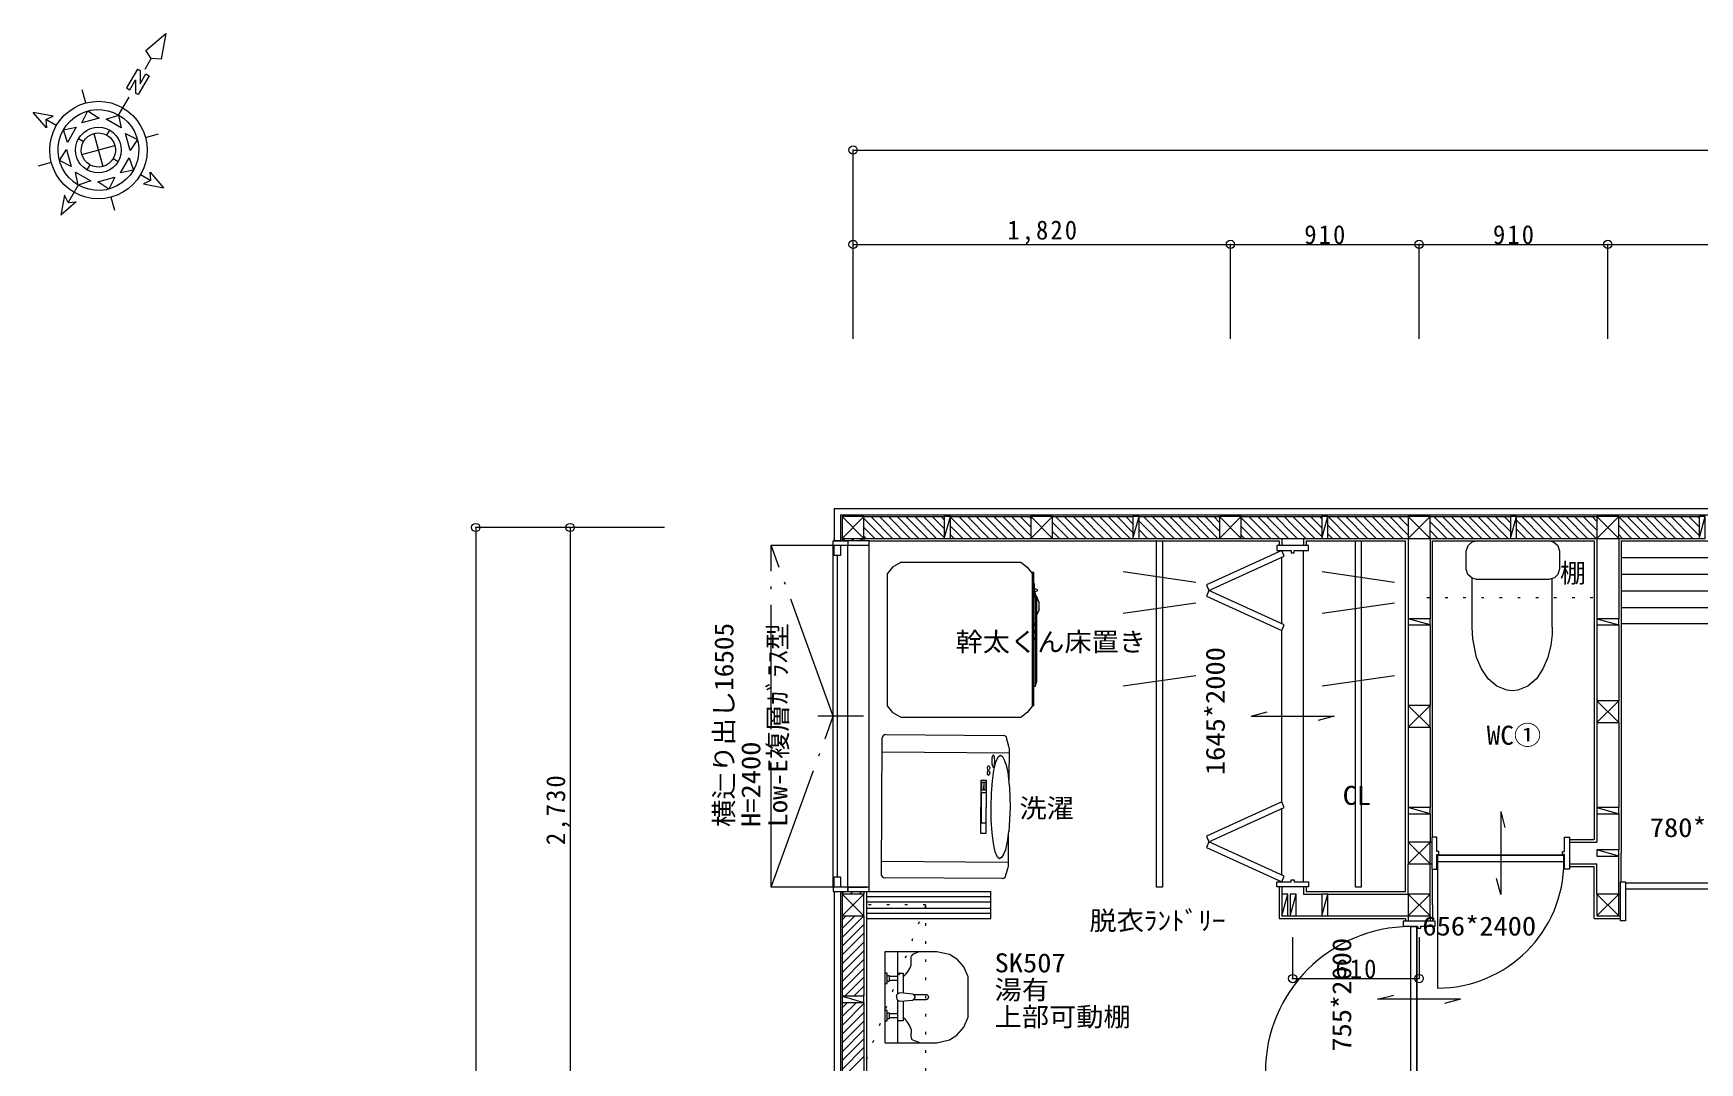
# Model space of a CAD drawing. Units: millimetres at full size, sheet at 1:50. Extents: x -9920 to 9850, y -6995 to 5878.
# Drawn here: x -9449 to -1412, y 915 to 5878 of the extents above; entities that cross this region are included whole.
import ezdxf
from ezdxf.enums import TextEntityAlignment as Align

# ---------------------------------------------------------------- set-up
doc = ezdxf.new("R2010")
doc.units = ezdxf.units.MM
doc.header["$LTSCALE"] = 50
doc.header["$PDMODE"] = 32
doc.header["$PDSIZE"] = 40
doc.linetypes.add('DOTTED', pattern=[1.75, 0.25, -1.5])
doc.linetypes.add('LONG_DASHED_DOTTED', pattern=[15.25, 12, -1.5, 0.25, -1.5])
for name, color, linetype, lineweight in [('0-2_柱', 3, 'Continuous', 20), ('0-3_仕上', 3, 'Continuous', 20), ('0-4_下地', 2, 'Continuous', 5), ('0-5_建具', 3, 'Continuous', 20), ('0-6_住設', 2, 'Continuous', 5), ('0-8_造作', 4, 'Continuous', 5), ('0-A_文字', 5, 'Continuous', 13), ('0-F_補助線', 4, 'Continuous', 5)]:
    doc.layers.add(name, color=color, linetype=linetype, lineweight=lineweight)
doc.layers.add('0-9_寸法', color=5, linetype='Continuous')
doc.styles.add('ＭＳ ゴシック', font='')
doc.styles.get('ＭＳ ゴシック').set_extended_font_data('MS Gothic')

msp = doc.modelspace()

# ---------------------------------------------------------------- linework, layer by layer
at = {"layer": '0-2_柱'}
for points in [[(-5547.5, 3547.5), (-5547.5, 3442.5), (-5442.5, 3442.5), (-5442.5, 3547.5)], [(-4637.5, 3547.5), (-4637.5, 3442.5), (-4532.5, 3442.5), (-4532.5, 3547.5)], [(-3727.5, 3547.5), (-3727.5, 3442.5), (-3622.5, 3442.5), (-3622.5, 3547.5)], [(-2817.5, 3547.5), (-2817.5, 3442.5), (-2712.5, 3442.5), (-2712.5, 3547.5)], [(-1907.5, 3547.5), (-1907.5, 3442.5), (-1802.5, 3442.5), (-1802.5, 3547.5)], [(-1802.5, 2660), (-1907.5, 2660), (-1907.5, 2555), (-1802.5, 2555)], [(-2817.5, 2532.5), (-2712.5, 2532.5), (-2712.5, 2637.5), (-2817.5, 2637.5)], [(-2817.5, 1977.5), (-2817.5, 1872.5), (-2712.5, 1872.5), (-2712.5, 1977.5)], [(-5547.5, 1727.5), (-5547.5, 1622.5), (-5442.5, 1622.5), (-5442.5, 1727.5)], [(-2817.5, 1727.5), (-2817.5, 1622.5), (-2712.5, 1622.5), (-2712.5, 1727.5)], [(-1907.5, 1727.5), (-1907.5, 1622.5), (-1802.5, 1622.5), (-1802.5, 1727.5)]]:
    msp.add_lwpolyline(points, close=True, dxfattribs=at)
at = {"layer": '0-3_仕上'}
for p, q in [((-5586.5, 3586.5), (-5586.5, 3430)), ((-5586.5, 3586.5), (-4585, 3586.5)), ((-4585, 3586.5), (-3675, 3586.5)), ((-3675, 3586.5), (-3375, 3586.5)), ((-3375, 3586.5), (-2765, 3586.5)), ((-2765, 3586.5), (-1855, 3586.5)), ((-1855, 3586.5), (-945, 3586.5)), ((-5418, 3430), (-4585, 3430)), ((-4585, 3430), (-3675, 3430)), ((-3675, 3430), (-3440, 3430)), ((-3440, 3430), (-3440, 3407.5)), ((-3310, 3430), (-3310, 3407.5)), ((-3310, 3430), (-2830, 3430)), ((-2830, 2585), (-2830, 3430)), ((-2700, 2585), (-2700, 3430)), ((-2700, 3430), (-1920, 3430)), ((-1920, 3430), (-1920, 2607.5)), ((-1790, 3430), (-1790, 2607.5)), ((-1790, 3430), (-945, 3430)), ((-2830, 1925), (-2830, 2585)), ((-2700, 2002), (-2700, 2585)), ((-1920, 2607.5), (-1920, 1990)), ((-1790, 2607.5), (-1790, 1925)), ((-2039.33, 1990), (-1920, 1990)), ((-2830, 1740), (-2830, 1925)), ((-2039.33, 1860), (-1920, 1860)), ((-1920, 1610), (-1920, 1860)), ((-1790, 1786), (-1790, 1925)), ((-2700, 1675), (-2700, 1848)), ((-5586.5, 1740), (-5586.5, 1675)), ((-5430, 1740), (-5430, 1675)), ((-3440, 1762.5), (-3440, 1610)), ((-3310, 1762.5), (-3310, 1740)), ((-3310, 1740), (-2830, 1740)), ((-5586.5, 1675), (-5586.5, 765)), ((-5430, 1675), (-5430, 830)), ((-3440, 1610), (-2830, 1610)), ((-2830, 1610), (-2830, 1597.5)), ((-2700, 1675), (-2700, 1597.5)), ((-1920, 1610), (-1794, 1610))]:
    msp.add_line(p, q, dxfattribs=at)
at = {"layer": '0-3_仕上', "color": 4, "lineweight": 5}
for p, q in [((-5430, 1715), (-4830, 1715)), ((-5430, 1690), (-4830, 1690)), ((-5418, 1740), (-4830, 1740)), ((-4830, 1610), (-4830, 1740)), ((-5430, 1660), (-4830, 1660)), ((-5430, 1635), (-4830, 1635)), ((-5430, 1610), (-4830, 1610))]:
    msp.add_line(p, q, dxfattribs=at)
at = {"layer": '0-4_下地', "color": 5, "lineweight": 13}
for p, q in [((-8906.44, 5795.07), (-8809.57, 5877.67)), ((-8809.57, 5877.67), (-8832.86, 5752.51)), ((-8879.66, 5756.48), (-8906.44, 5795.07)), ((-8909.7, 5704.54), (-8879.66, 5756.48)), ((-8832.86, 5752.51), (-8879.66, 5756.48)), ((-8946.6, 5705.66), (-8999.17, 5614.77)), ((-8984.02, 5606.01), (-8956.48, 5653.62)), ((-8956.48, 5653.62), (-8955.89, 5589.74)), ((-8946.6, 5705.66), (-8933.61, 5698.15)), ((-8890.33, 5673.12), (-8942.9, 5582.23)), ((-8933.61, 5698.15), (-8933.02, 5634.27)), ((-8933.02, 5634.27), (-8905.48, 5681.88)), ((-8905.48, 5681.88), (-8890.33, 5673.12)), ((-9195.64, 5542.01), (-9212.56, 5605.34)), ((-9195.64, 5542.01), (-9165.48, 5548.02)), ((-9165.48, 5548.02), (-9134.83, 5549.99)), ((-9134.83, 5549.99), (-9104.17, 5547.97)), ((-9104.17, 5547.97), (-9073.98, 5541.94)), ((-9037.37, 5483.8), (-8987.31, 5570.37)), ((-8999.17, 5614.77), (-8984.02, 5606.01)), ((-8942.9, 5582.23), (-8955.89, 5589.74)), ((-9352.45, 5478.31), (-9448.8, 5496.49)), ((-9388.2, 5461.44), (-9352.45, 5478.31)), ((-9321.35, 5458.19), (-9301.06, 5481.28)), ((-9301.06, 5481.28), (-9277.9, 5501.56)), ((-9277.9, 5501.56), (-9252.33, 5518.6)), ((-9269.45, 5456.24), (-9248.01, 5473.93)), ((-9252.33, 5518.6), (-9224.78, 5532.18)), ((-9248.01, 5473.93), (-9224.24, 5488.37)), ((-9224.78, 5532.18), (-9195.64, 5542.01)), ((-9224.24, 5488.37), (-9198.62, 5499.31)), ((-9198.62, 5499.31), (-9171.77, 5506.49)), ((-9171.77, 5506.49), (-9144.11, 5509.78)), ((-9144.11, 5509.78), (-9116.3, 5509.12)), ((-9116.3, 5509.12), (-9088.89, 5504.47)), ((-9097.94, 5463.96), (-9037.37, 5483.8)), ((-9088.89, 5504.47), (-9062.39, 5495.96)), ((-9073.98, 5541.94), (-9044.88, 5532.04)), ((-9062.39, 5495.96), (-9037.37, 5483.8)), ((-9044.88, 5532.04), (-9017.35, 5518.43)), ((-9037.37, 5483.8), (-9014.35, 5468.18)), ((-9037.37, 5483.8), (-9024.36, 5421.4)), ((-9017.35, 5518.43), (-8991.81, 5501.35)), ((-9014.35, 5468.18), (-8993.76, 5449.45)), ((-8991.81, 5501.35), (-8968.72, 5481.06)), ((-8968.72, 5481.06), (-8948.44, 5457.9)), ((-9338.43, 5432.65), (-9388.2, 5461.44)), ((-9361.94, 5376.02), (-9352.04, 5405.12)), ((-9352.04, 5405.12), (-9338.43, 5432.65)), ((-9338.43, 5432.65), (-9321.35, 5458.19)), ((-9324.47, 5361.11), (-9315.96, 5387.61)), ((-9315.96, 5387.61), (-9303.8, 5412.63)), ((-9303.8, 5412.63), (-9288.18, 5435.65)), ((-9288.18, 5435.65), (-9269.45, 5456.24)), ((-9230.22, 5370.07), (-9219.23, 5385.78)), ((-9219.23, 5385.78), (-9205.64, 5399.29)), ((-9205.64, 5399.29), (-9189.92, 5410.3)), ((-9189.92, 5410.3), (-9172.53, 5418.38)), ((-9185.17, 5380.46), (-9171.43, 5389.04)), ((-9172.53, 5418.38), (-9154.02, 5423.33)), ((-9171.43, 5389.04), (-9156.3, 5394.72)), ((-9156.3, 5394.72), (-9140.34, 5397.34)), ((-9156.3, 5394.72), (-9113.72, 5235.34)), ((-9154.02, 5423.33), (-9134.92, 5424.99)), ((-9140.34, 5397.34), (-9124.16, 5396.76)), ((-9134.92, 5424.99), (-9115.81, 5423.29)), ((-9124.16, 5396.76), (-9108.43, 5393.09)), ((-9115.81, 5423.29), (-9097.29, 5418.36)), ((-9108.43, 5393.09), (-9093.7, 5386.42)), ((-9024.36, 5421.4), (-9097.94, 5463.96)), ((-9097.29, 5418.36), (-9079.93, 5410.22)), ((-9093.7, 5386.42), (-9079.93, 5410.22)), ((-9093.7, 5386.42), (-9080.56, 5376.97)), ((-9079.93, 5410.22), (-9064.22, 5399.23)), ((-9064.22, 5399.23), (-9050.71, 5385.64)), ((-9050.71, 5385.64), (-9039.7, 5369.92)), ((-8993.76, 5449.45), (-8976.07, 5428.01)), ((-8976.07, 5428.01), (-8961.63, 5404.24)), ((-8961.63, 5404.24), (-8950.69, 5378.62)), ((-8948.44, 5457.9), (-8931.4, 5432.33)), ((-8931.4, 5432.33), (-8917.82, 5404.78)), ((-8917.82, 5404.78), (-8907.99, 5375.64)), ((-8907.99, 5375.64), (-8844.66, 5392.56)), ((-9369.99, 5315.17), (-9367.97, 5345.83)), ((-9368.02, 5284.52), (-9369.99, 5315.17)), ((-9367.97, 5345.83), (-9361.94, 5376.02)), ((-9329.78, 5305.89), (-9329.12, 5333.7)), ((-9326.49, 5278.23), (-9329.78, 5305.89)), ((-9329.12, 5333.7), (-9324.47, 5361.11)), ((-9244.99, 5315.08), (-9243.29, 5334.19)), ((-9243.33, 5295.98), (-9244.99, 5315.08)), ((-9243.29, 5334.19), (-9238.36, 5352.71)), ((-9238.36, 5352.71), (-9230.22, 5370.07)), ((-9230.22, 5370.07), (-9206.42, 5356.3)), ((-9217.34, 5309.66), (-9216.76, 5325.84)), ((-9214.72, 5293.7), (-9217.34, 5309.66)), ((-9216.76, 5325.84), (-9213.09, 5341.57)), ((-9214.72, 5293.7), (-9055.34, 5336.28)), ((-9213.09, 5341.57), (-9206.42, 5356.3)), ((-9206.42, 5356.3), (-9196.97, 5369.44)), ((-9196.97, 5369.44), (-9185.17, 5380.46)), ((-9080.56, 5376.97), (-9069.54, 5365.17)), ((-9069.54, 5365.17), (-9060.96, 5351.43)), ((-9060.96, 5351.43), (-9055.28, 5336.3)), ((-9055.28, 5336.3), (-9052.66, 5320.34)), ((-9052.66, 5320.34), (-9053.24, 5304.16)), ((-9039.7, 5369.92), (-9031.62, 5352.53)), ((-9031.62, 5352.53), (-9026.67, 5334.02)), ((-9025.01, 5314.92), (-9026.71, 5295.81)), ((-9026.67, 5334.02), (-9025.01, 5314.92)), ((-8950.69, 5378.62), (-8943.51, 5351.77)), ((-8943.51, 5351.77), (-8940.22, 5324.11)), ((-8940.22, 5324.11), (-8940.88, 5296.3)), ((-8907.99, 5375.64), (-8901.98, 5345.48)), ((-8900.01, 5314.83), (-8902.03, 5284.17)), ((-8901.98, 5345.48), (-8900.01, 5314.83)), ((-9362.01, 5254.36), (-9425.34, 5237.44)), ((-9362.01, 5254.36), (-9368.02, 5284.52)), ((-9352.18, 5225.22), (-9362.01, 5254.36)), ((-9338.6, 5197.67), (-9352.18, 5225.22)), ((-9319.31, 5251.38), (-9326.49, 5278.23)), ((-9308.37, 5225.76), (-9319.31, 5251.38)), ((-9293.93, 5201.99), (-9308.37, 5225.76)), ((-9238.38, 5277.47), (-9243.33, 5295.98)), ((-9230.3, 5260.08), (-9238.38, 5277.47)), ((-9219.29, 5244.36), (-9230.3, 5260.08)), ((-9205.78, 5230.77), (-9219.29, 5244.36)), ((-9209.03, 5278.57), (-9214.72, 5293.7)), ((-9200.46, 5264.83), (-9209.03, 5278.57)), ((-9190.07, 5219.78), (-9205.78, 5230.77)), ((-9189.44, 5253.03), (-9200.46, 5264.83)), ((-9176.3, 5243.58), (-9190.07, 5219.78)), ((-9176.3, 5243.58), (-9189.44, 5253.03)), ((-9161.57, 5236.91), (-9176.3, 5243.58)), ((-9145.84, 5233.24), (-9161.57, 5236.91)), ((-9129.66, 5232.66), (-9145.84, 5233.24)), ((-9113.7, 5235.28), (-9129.66, 5232.66)), ((-9098.57, 5240.97), (-9113.7, 5235.28)), ((-9084.83, 5249.54), (-9098.57, 5240.97)), ((-9073.03, 5260.56), (-9084.83, 5249.54)), ((-9064.36, 5230.71), (-9080.08, 5219.7)), ((-9063.58, 5273.7), (-9073.03, 5260.56)), ((-9050.77, 5244.22), (-9064.36, 5230.71)), ((-9056.91, 5288.43), (-9063.58, 5273.7)), ((-9063.58, 5273.7), (-9039.78, 5259.93)), ((-9053.24, 5304.16), (-9056.91, 5288.43)), ((-9039.78, 5259.93), (-9050.77, 5244.22)), ((-9031.64, 5277.29), (-9039.78, 5259.93)), ((-9026.71, 5295.81), (-9031.64, 5277.29)), ((-8954.04, 5242.39), (-8966.2, 5217.37)), ((-8945.53, 5268.89), (-8954.04, 5242.39)), ((-8940.88, 5296.3), (-8945.53, 5268.89)), ((-8917.96, 5224.88), (-8931.57, 5197.35)), ((-8908.06, 5253.98), (-8917.96, 5224.88)), ((-8902.03, 5284.17), (-8908.06, 5253.98)), ((-9321.56, 5172.1), (-9338.6, 5197.67)), ((-9301.28, 5148.94), (-9321.56, 5172.1)), ((-9278.19, 5128.65), (-9301.28, 5148.94)), ((-9276.24, 5180.55), (-9293.93, 5201.99)), ((-9255.65, 5161.82), (-9276.24, 5180.55)), ((-9232.63, 5146.2), (-9255.65, 5161.82)), ((-9207.61, 5134.04), (-9232.63, 5146.2)), ((-9172.71, 5211.64), (-9190.07, 5219.78)), ((-9154.19, 5206.71), (-9172.71, 5211.64)), ((-9135.08, 5205.01), (-9154.19, 5206.71)), ((-9115.98, 5206.67), (-9135.08, 5205.01)), ((-9097.47, 5211.62), (-9115.98, 5206.67)), ((-9080.08, 5219.7), (-9097.47, 5211.62)), ((-9021.99, 5156.07), (-9045.76, 5141.63)), ((-9000.55, 5173.76), (-9021.99, 5156.07)), ((-8981.82, 5194.35), (-9000.55, 5173.76)), ((-8968.94, 5148.72), (-8992.1, 5128.44)), ((-8966.2, 5217.37), (-8981.82, 5194.35)), ((-8948.65, 5171.81), (-8968.94, 5148.72)), ((-8931.57, 5197.35), (-8948.65, 5171.81)), ((-8931.57, 5197.35), (-8881.8, 5168.56)), ((-8881.8, 5168.56), (-8917.55, 5151.69)), ((-8917.55, 5151.69), (-8821.2, 5133.51)), ((-8885, 5207.96), (-8821.2, 5133.51)), ((-8881.8, 5168.56), (-8885, 5207.96)), ((-9298.31, 5097.55), (-9316.49, 5001.2)), ((-9252.65, 5111.57), (-9278.19, 5128.65)), ((-9225.12, 5097.96), (-9252.65, 5111.57)), ((-9196.02, 5088.06), (-9225.12, 5097.96)), ((-9181.11, 5125.53), (-9207.61, 5134.04)), ((-9165.83, 5082.03), (-9196.02, 5088.06)), ((-9153.7, 5120.88), (-9181.11, 5125.53)), ((-9135.17, 5080.01), (-9165.83, 5082.03)), ((-9125.89, 5120.22), (-9153.7, 5120.88)), ((-9104.52, 5081.98), (-9135.17, 5080.01)), ((-9098.23, 5123.51), (-9125.89, 5120.22)), ((-9074.36, 5087.99), (-9104.52, 5081.98)), ((-9071.38, 5130.69), (-9098.23, 5123.51)), ((-9045.22, 5097.82), (-9074.36, 5087.99)), ((-9074.36, 5087.99), (-9057.44, 5024.66)), ((-9045.76, 5141.63), (-9071.38, 5130.69)), ((-9017.67, 5111.4), (-9045.22, 5097.82)), ((-8992.1, 5128.44), (-9017.67, 5111.4))]:
    msp.add_line(p, q, dxfattribs=at)
at = {"layer": '0-4_下地'}
for p, q in [((-5556.5, 3556.5), (-5556.5, 3430)), ((-5556.5, 3556.5), (-4585, 3556.5)), ((-5442.5, 3547.5), (-5055, 3547.5)), ((-5025, 3547.5), (-4637.5, 3547.5)), ((-4585, 3556.5), (-3675, 3556.5)), ((-4532.5, 3547.5), (-4145, 3547.5)), ((-4115, 3547.5), (-3727.5, 3547.5)), ((-3675, 3556.5), (-3375, 3556.5)), ((-3622.5, 3547.5), (-3375, 3547.5)), ((-3375, 3556.5), (-2765, 3556.5)), ((-3375, 3547.5), (-3235, 3547.5)), ((-3205, 3547.5), (-2817.5, 3547.5)), ((-2765, 3556.5), (-1855, 3556.5)), ((-2712.5, 3547.5), (-2325, 3547.5)), ((-2295, 3547.5), (-1907.5, 3547.5)), ((-1855, 3556.5), (-945, 3556.5)), ((-1802.5, 3547.5), (-1415, 3547.5)), ((-5547.5, 3442.5), (-5547.5, 3430)), ((-5442.5, 3442.5), (-5442.5, 3430)), ((-5442.5, 3442.5), (-5055, 3442.5)), ((-5025, 3442.5), (-4637.5, 3442.5)), ((-4532.5, 3442.5), (-4145, 3442.5)), ((-4115, 3442.5), (-3727.5, 3442.5)), ((-3622.5, 3442.5), (-3427.5, 3442.5)), ((-3427.5, 3442.5), (-3427.5, 3407.5)), ((-3322.5, 3442.5), (-3322.5, 3407.5)), ((-3322.5, 3442.5), (-3235, 3442.5)), ((-3205, 3442.5), (-2817.5, 3442.5)), ((-2817.5, 3442.5), (-2817.5, 3055)), ((-2712.5, 3442.5), (-2712.5, 3055)), ((-2712.5, 3442.5), (-2325, 3442.5)), ((-2295, 3442.5), (-1907.5, 3442.5)), ((-1907.5, 3442.5), (-1907.5, 3055)), ((-1802.5, 3442.5), (-1802.5, 3055)), ((-1802.5, 3442.5), (-1415, 3442.5)), ((-2817.5, 3025), (-2817.5, 2637.5)), ((-2712.5, 3025), (-2712.5, 2637.5)), ((-1907.5, 3025), (-1907.5, 2660)), ((-1802.5, 3025), (-1802.5, 2660)), ((-2817.5, 2532.5), (-2817.5, 2145)), ((-2712.5, 2532.5), (-2712.5, 2145)), ((-1907.5, 2555), (-1907.5, 2145)), ((-1802.5, 2555), (-1802.5, 2145)), ((-2817.5, 2115), (-2817.5, 1977.5)), ((-2712.5, 2115), (-2712.5, 1977.5)), ((-1907.5, 2115), (-1907.5, 1977.5)), ((-1802.5, 2115), (-1802.5, 1940)), ((-2712.5, 1977.5), (-2704, 1977.5)), ((-2039.33, 1977.5), (-1907.5, 1977.5)), ((-2817.5, 1727.5), (-2817.5, 1872.5)), ((-2712.5, 1872.5), (-2704, 1872.5)), ((-2712.5, 1727.5), (-2712.5, 1872.5)), ((-2039.33, 1872.5), (-1907.5, 1872.5)), ((-1907.5, 1727.5), (-1907.5, 1872.5)), ((-1802.5, 1727.5), (-1802.5, 1910)), ((-5556.5, 1740), (-5556.5, 1675)), ((-5547.5, 1740), (-5547.5, 1727.5)), ((-5442.5, 1740), (-5442.5, 1727.5)), ((-3427.5, 1762.5), (-3427.5, 1727.5)), ((-3322.5, 1762.5), (-3322.5, 1727.5)), ((-3322.5, 1727.5), (-3235, 1727.5)), ((-3205, 1727.5), (-2817.5, 1727.5)), ((-1802.5, 1727.5), (-1794, 1727.5)), ((-5556.5, 1675), (-5556.5, 765)), ((-5547.5, 1622.5), (-5547.5, 1235)), ((-5442.5, 1622.5), (-5442.5, 1235)), ((-3397.5, 1622.5), (-3387.5, 1622.5)), ((-3357.5, 1622.5), (-3235, 1622.5)), ((-3205, 1622.5), (-2817.5, 1622.5)), ((-2817.5, 1622.5), (-2817.5, 1597.5)), ((-2712.5, 1622.5), (-2712.5, 1597.5)), ((-1802.5, 1622.5), (-1794, 1622.5)), ((-2817.5, 1573.5), (-2817.5, 1573.4)), ((-2712.5, 1573.5), (-2712.5, 1573.4)), ((-5547.5, 1205), (-5547.5, 817.5)), ((-5442.5, 1205), (-5442.5, 817.5))]:
    msp.add_line(p, q, dxfattribs=at)
at = {"layer": '0-4_下地', "color": 5, "lineweight": 13}
for points in [[(-9388.2, 5461.44), (-9385, 5422.04), (-9448.8, 5496.49)], [(-9232.63, 5146.2), (-9281.44, 5061.8), (-9298.31, 5097.55)], [(-9281.44, 5061.8), (-9242.04, 5065), (-9316.49, 5001.2)]]:
    msp.add_lwpolyline(points, dxfattribs=at)
for points in [[(-9214.11, 5446.47), (-9185.31, 5503.34), (-9131.99, 5468.4)], [(-9283.96, 5352.06), (-9303.8, 5412.63), (-9241.4, 5425.64)], [(-9003.6, 5394.09), (-8946.72, 5365.3), (-8981.66, 5311.97)], [(-9266.4, 5235.91), (-9323.28, 5264.7), (-9288.34, 5318.03)], [(-8986.04, 5277.94), (-8966.2, 5217.37), (-9028.6, 5204.36)], [(-9172.06, 5166.04), (-9232.63, 5146.2), (-9245.64, 5208.6)], [(-9055.87, 5183.46), (-9084.67, 5126.59), (-9137.99, 5161.53)]]:
    msp.add_lwpolyline(points, close=True, dxfattribs=at)
at = {"layer": '0-4_下地', "color": 3, "lineweight": 20}
for points in [[(-5055, 3547.5), (-5055, 3442.5), (-5025, 3442.5), (-5025, 3547.5)], [(-4145, 3547.5), (-4145, 3442.5), (-4115, 3442.5), (-4115, 3547.5)], [(-3235, 3547.5), (-3235, 3442.5), (-3205, 3442.5), (-3205, 3547.5)], [(-2325, 3547.5), (-2325, 3442.5), (-2295, 3442.5), (-2295, 3547.5)], [(-1415, 3547.5), (-1415, 3442.5), (-1385, 3442.5), (-1385, 3547.5)], [(-2817.5, 3025), (-2712.5, 3025), (-2712.5, 3055), (-2817.5, 3055)], [(-1802.5, 3055), (-1907.5, 3055), (-1907.5, 3025), (-1802.5, 3025)], [(-2817.5, 2115), (-2712.5, 2115), (-2712.5, 2145), (-2817.5, 2145)], [(-1802.5, 2145), (-1907.5, 2145), (-1907.5, 2115), (-1802.5, 2115)], [(-1907.5, 1910), (-1802.5, 1910), (-1802.5, 1940), (-1907.5, 1940)], [(-3427.5, 1727.5), (-3427.5, 1622.5), (-3397.5, 1622.5), (-3397.5, 1727.5)], [(-3387.5, 1727.5), (-3387.5, 1622.5), (-3357.5, 1622.5), (-3357.5, 1727.5)], [(-3235, 1727.5), (-3235, 1622.5), (-3205, 1622.5), (-3205, 1727.5)], [(-5442.5, 1235), (-5547.5, 1235), (-5547.5, 1205), (-5442.5, 1205)]]:
    msp.add_lwpolyline(points, close=True, dxfattribs=at)
at = {"layer": '0-5_建具', "color": 5, "linetype": 'LONG_DASHED_DOTTED', "lineweight": 13}
for p, q in [((-5890.5, 3410), (-5590.6, 3410)), ((-5890.5, 1760.1), (-5890.5, 3409.9)), ((-5590.6, 1760), (-5890.5, 1760))]:
    msp.add_line(p, q, dxfattribs=at)
at = {"layer": '0-5_建具'}
for p, q in [((-5418, 3430), (-5590.5, 3430)), ((-5590.5, 3410), (-5590.5, 3430)), ((-5590.5, 3410), (-5418, 3410)), ((-5586.5, 3430), (-5520.5, 3430)), ((-5585.5, 3360), (-5585.5, 3410)), ((-5520.5, 3430), (-5520.5, 3410)), ((-5520.5, 3430), (-5520.5, 3410)), ((-5520.5, 3410), (-5430, 3410)), ((-5418, 3410), (-5418, 3430)), ((-3452, 3407.5), (-3452, 3383.5)), ((-3298, 3407.5), (-3452, 3407.5)), ((-3452, 3383.5), (-3382.5, 3383.5)), ((-3367.5, 3373.5), (-3367.5, 3383.5)), ((-3367.5, 3383.5), (-3298, 3383.5)), ((-3298, 3383.5), (-3298, 3407.5)), ((-5570.5, 1810), (-5570.5, 3360)), ((-2680, 2002), (-2704, 2002)), ((-2680, 1932.5), (-2680, 2002)), ((-2073.33, 1932.5), (-2063.33, 1932.5)), ((-2063.33, 2002), (-2039.33, 2002)), ((-2063.33, 1932.5), (-2063.33, 2002)), ((-2039.33, 2002), (-2039.33, 1848)), ((-2680, 1848), (-2680, 1917.5)), ((-2680, 1917.5), (-2670, 1917.5)), ((-2063.33, 1848), (-2063.33, 1917.5)), ((-5585.5, 1760), (-5585.5, 1810)), ((-3452, 1786.5), (-3382.5, 1786.5)), ((-3382.5, 1786.5), (-3382.5, 1796.5)), ((-3367.5, 1786.5), (-3298, 1786.5)), ((-3298, 1786.5), (-3298, 1762.5)), ((-2039.33, 1848), (-2063.33, 1848)), ((-1770, 1786), (-1770, 1598)), ((-1770, 1781), (-1006, 1781)), ((-5418, 1760), (-5590.5, 1760)), ((-5590.5, 1760), (-5590.5, 1740)), ((-5520.5, 1760), (-5430, 1760)), ((-5520.5, 1760), (-5520.5, 1740)), ((-1006, 1751), (-1770, 1751)), ((-2842, 1597.5), (-2842, 1573.5)), ((-2688, 1597.5), (-2842, 1597.5)), ((-2842, 1573.5), (-2772.5, 1573.5)), ((-2757.5, 1563.5), (-2757.5, 1573.5)), ((-2757.5, 1573.5), (-2688, 1573.5)), ((-2688, 1573.5), (-2688, 1597.5)), ((-1770, 1598), (-1794, 1598))]:
    msp.add_line(p, q, dxfattribs=at)
at = {"layer": '0-5_建具', "color": 2, "lineweight": 5}
for p, q in [((-5590.5, 1760), (-5590.5, 3410)), ((-5586.5, 3430), (-5577.5, 3430)), ((-5520.5, 1760), (-5520.5, 3410)), ((-5418, 1740), (-5418, 3430)), ((-3427.4, 3383.38), (-3427.4, 3383.4)), ((-3322.5, 1786.5), (-3322.5, 3383.5)), ((-3427.4, 3031.31), (-3427.4, 3350.49)), ((-3427.4, 2171.58), (-3427.4, 2998.42)), ((-3427.4, 1819.51), (-3427.4, 2138.69)), ((-2677, 1914.5), (-2066.33, 1914.5)), ((-3427.4, 1786.6), (-3427.4, 1786.62)), ((-5586.5, 1740), (-5577.5, 1740)), ((-2775.5, 869.5), (-2775.5, 1570.5))]:
    msp.add_line(p, q, dxfattribs=at)
at = {"layer": '0-5_建具', "color": 5, "lineweight": 13}
for p, q in [((-5445.5, 2585), (-5665.5, 2585)), ((-3575, 2585), (-3497.73, 2605.71)), ((-3575, 2585), (-3175, 2585)), ((-3175, 2585), (-3252.27, 2564.29)), ((-2371.67, 2125), (-2350.96, 2047.73)), ((-2677, 1884.5), (-2677, 1273.83)), ((-2565, 1220), (-2642.27, 1199.29))]:
    msp.add_line(p, q, dxfattribs=at)
at = {"layer": '0-5_建具', "color": 5, "linetype": 'LONG_DASHED_DOTTED', "lineweight": 13}
msp.add_lwpolyline([(-5890.4, 1760.1), (-5590.5, 2585), (-5890.4, 3409.9)], dxfattribs=at)
at = {"layer": '0-5_建具'}
for points in [[(-5555.5, 3410), (-5555.5, 3360), (-5585.5, 3360)], [(-3382.5, 3383.5), (-3382.5, 3373.5), (-3367.5, 3373.5)], [(-2704, 2002), (-2704, 1848), (-2680, 1848)], [(-2670, 1917.5), (-2670, 1932.5), (-2680, 1932.5)], [(-2063.33, 1917.5), (-2073.33, 1917.5), (-2073.33, 1932.5)], [(-5585.5, 1810), (-5555.5, 1810), (-5555.5, 1760)], [(-3298, 1762.5), (-3452, 1762.5), (-3452, 1786.5)], [(-3382.5, 1796.5), (-3367.5, 1796.5), (-3367.5, 1786.5)], [(-1794, 1598), (-1794, 1786), (-1770, 1786)], [(-5590.5, 1740), (-5418, 1740), (-5418, 1760)], [(-5586.5, 1740), (-5520.5, 1740), (-5520.5, 1760)], [(-2772.5, 1573.5), (-2772.5, 1563.5), (-2757.5, 1563.5)]]:
    msp.add_lwpolyline(points, dxfattribs=at)
for points in [[(-3427.5, 2998.3), (-3415.08, 3025.61), (-3778.51, 3190.9), (-3415.08, 3356.19), (-3427.5, 3383.5), (-3790.93, 3218.21), (-3778.51, 3190.9), (-3790.93, 3163.59)], [(-3427.5, 1786.5), (-3415.08, 1813.81), (-3778.51, 1979.1), (-3415.08, 2144.39), (-3427.5, 2171.7), (-3790.93, 2006.41), (-3778.51, 1979.1), (-3790.93, 1951.79)], [(-2677, 1914.5), (-2677, 1884.5), (-2066.33, 1884.5), (-2066.33, 1914.5)], [(-2775.5, 869.5), (-2805.5, 869.5), (-2805.5, 1570.5), (-2775.5, 1570.5)]]:
    msp.add_lwpolyline(points, close=True, dxfattribs=at)
at = {"layer": '0-5_建具', "color": 5, "lineweight": 13}
for points in [[(-2371.67, 2125), (-2371.67, 1725), (-2392.37, 1802.27)], [(-2565, 1220), (-2965, 1220), (-2887.73, 1240.71)]]:
    msp.add_lwpolyline(points, dxfattribs=at)
for centre, radius, start, end in [((-2677, 1884.5), 610.67, 270, 0), ((-2805.5, 869.5), 701, 90, 180)]:
    msp.add_arc(centre, radius, start, end, dxfattribs=at)
at = {"layer": '0-6_住設'}
for p, q in [((-5305.29, 3303.08), (-5330.35, 3270.96)), ((-5263.88, 3327.43), (-5305.29, 3303.08)), ((-1790, 3350), (-590, 3350)), ((-5330.35, 3270.96), (-5330.35, 2634.9)), ((-4622.85, 3277.59), (-4634, 3277.42)), ((-4630.35, 2634.9), (-4630.35, 3270.96)), ((-4622.85, 2635.47), (-4622.85, 3277.59)), ((-4622.85, 3227.11), (-4620.59, 3222.58)), ((-4620.59, 3161.64), (-4620.59, 3222.58)), ((-3841.87, 3230.5), (-4191.87, 3280.5)), ((-2883.04, 3230.5), (-3233.04, 3280.5)), ((-2122.84, 3014.5), (-2122.84, 3248.5)), ((-1790, 3270), (-590, 3270)), ((-4620.59, 3161.64), (-4622.85, 3157.11)), ((-4615.35, 3178.43), (-4621, 3178.42)), ((-4620.58, 3200.27), (-4614.24, 3198.01)), ((-4607, 3189.6), (-4620.58, 3183.94)), ((-4610.35, 3158.43), (-4615.35, 3178.43)), ((-4615.35, 2728.42), (-4615.35, 3178.43)), ((-4607, 3195.74), (-4614.24, 3198.01)), ((-4610.35, 3163.42), (-4610.35, 2748.42)), ((-4597.6, 3133.28), (-4610.35, 3163.42)), ((-4607, 3195.74), (-4607, 3188.47)), ((-1790, 3190), (-590, 3190)), ((-4597.6, 3098.78), (-4610.35, 3071.45)), ((-4597.6, 3108.07), (-4597.6, 3133.28)), ((-4597.6, 3098.78), (-4597.6, 3107.99)), ((-3841.87, 3130.5), (-4191.87, 3080.5)), ((-2883.04, 3130.5), (-3233.04, 3080.5)), ((-1790, 3110), (-590, 3110)), ((-4621.97, 3033.42), (-4618.16, 3032.15)), ((-4621.97, 3022.18), (-4621.97, 3033.42)), ((-4618.16, 3023.46), (-4621.97, 3022.18)), ((-4621.97, 2999.05), (-4618.16, 2997.77)), ((-4621.97, 2987.8), (-4621.97, 2999.05)), ((-4618.16, 2989.08), (-4621.97, 2987.8)), ((-4618.16, 3023.46), (-4618.16, 3032.15)), ((-4618.16, 2989.08), (-4618.16, 2997.77)), ((-2122.84, 3014.5), (-2123.63, 2979.5)), ((-4621.97, 2964.67), (-4618.16, 2963.39)), ((-4621.97, 2953.42), (-4621.97, 2964.67)), ((-4618.16, 2954.7), (-4621.97, 2953.42)), ((-4618.16, 2954.7), (-4618.16, 2963.39)), ((-4615.35, 2728.42), (-4610.35, 2748.42)), ((-3841.87, 2780.5), (-4191.87, 2730.5)), ((-2883.04, 2780.5), (-3233.04, 2730.5)), ((-4615.35, 2728.42), (-4623, 2728.42)), ((-5330.35, 2634.9), (-5305.29, 2602.78)), ((-5263.88, 2578.42), (-5305.29, 2602.78)), ((-4686.12, 2578.42), (-5263.88, 2578.42)), ((-4655.42, 2602.78), (-4686.12, 2578.42)), ((-4630.35, 2634.9), (-4655.42, 2602.78)), ((-4622.85, 2635.47), (-4630.35, 2634.9)), ((-5343.29, 2495.03), (-5349.81, 2490.74)), ((-5335.63, 2496.49), (-5343.29, 2495.03)), ((-5335.63, 2496.49), (-4770.64, 2492.5)), ((-5355.77, 2476.64), (-5360.36, 1826.65)), ((-5354.19, 2484.28), (-5355.77, 2476.64)), ((-4742.24, 2407.3), (-5354.23, 2411.62)), ((-5349.81, 2490.74), (-5354.19, 2484.28)), ((-4741.83, 2432.77), (-4743.3, 2439.5)), ((-4742.06, 2432.3), (-4743.15, 2279.3)), ((-4838.73, 2344.68), (-4836.46, 2340.85)), ((-4835.66, 2335.62), (-4836.54, 2330.4)), ((-4836.46, 2340.85), (-4835.66, 2335.62)), ((-4824.26, 2368.69), (-4823.43, 2383.87)), ((-4823.65, 2353.5), (-4824.26, 2368.69)), ((-4821.76, 2342.38), (-4823.65, 2353.5)), ((-4823.43, 2383.87), (-4821.39, 2394.96)), ((-4815.28, 2348.84), (-4816.4, 2342.34)), ((-4816.03, 2394.93), (-4814.15, 2383.8)), ((-4815.56, 2324.59), (-4806.37, 2364.26)), ((-4814.36, 2353.44), (-4815.28, 2348.84)), ((-4813.54, 2368.61), (-4814.36, 2353.44)), ((-4814.15, 2383.8), (-4813.12, 2368.61)), ((-4806.37, 2364.26), (-4795.83, 2389.16)), ((-4795.83, 2389.16), (-4784.64, 2397.6)), ((-4784.64, 2397.6), (-4773.57, 2389)), ((-4765.61, 2376.05), (-4773.57, 2389)), ((-4755.96, 2352.34), (-4765.61, 2376.05)), ((-4877.17, 2276.44), (-4851.68, 2276.41)), ((-4873.94, 2228.61), (-4873.66, 2267.75)), ((-4863.13, 2228.49), (-4862.85, 2267.72)), ((-4852.43, 2276.41), (-4854.25, 2019.75)), ((-4836.7, 2306.68), (-4839.03, 2302.88)), ((-4838.9, 2320.96), (-4836.63, 2317.13)), ((-4836.54, 2330.4), (-4838.86, 2326.6)), ((-4835.82, 2311.9), (-4836.7, 2306.68)), ((-4836.63, 2317.13), (-4835.82, 2311.9)), ((-4827.48, 2212.6), (-4822.76, 2272.87)), ((-4822.76, 2272.87), (-4815.56, 2324.59)), ((-4739.68, 2238.12), (-4741.68, 2265.62)), ((-4854.83, 2228.39), (-4863.13, 2228.49)), ((-4829.4, 2147.91), (-4827.48, 2212.6)), ((-4736.87, 2194.28), (-4739.68, 2238.12)), ((-4736.14, 2147.25), (-4736.87, 2194.28)), ((-4828.39, 2083.2), (-4829.4, 2147.91)), ((-4742.92, 2028.3), (-4736.08, 2147.25)), ((-4824.52, 2022.87), (-4828.39, 2083.2)), ((-4818.06, 1971.05), (-4824.52, 2022.87)), ((-4746.09, 1862.31), (-4745.02, 2014.31)), ((-4809.43, 1931.26), (-4818.06, 1971.05)), ((-4799.24, 1906.21), (-4809.43, 1931.26)), ((-4747.96, 1880.33), (-5358.95, 1884.64)), ((-4788.17, 1897.61), (-4799.24, 1906.21)), ((-4761.33, 1808.28), (-4747.43, 1855.13)), ((-4747.43, 1855.13), (-4745.86, 1861.84)), ((-4775.51, 1802.52), (-5340.5, 1806.51)), ((-4775.51, 1802.52), (-4767.85, 1803.99)), ((-4767.85, 1803.99), (-4761.33, 1808.28)), ((-5340, 1450.98), (-5091.13, 1450.98)), ((-5340, 1010.98), (-5340, 1450.98)), ((-5279.82, 1245.15), (-5279.82, 1450.98)), ((-5172.99, 1450.98), (-5207.74, 1436.59)), ((-5091.13, 1450.98), (-5030.12, 1437.29)), ((-5215.27, 1387.04), (-5214.94, 1404.83)), ((-5214.94, 1423.18), (-5213.07, 1430.44)), ((-5214.94, 1404.83), (-5214.94, 1423.18)), ((-5207.74, 1436.59), (-5213.07, 1430.44)), ((-5030.12, 1437.29), (-4995.16, 1414.92)), ((-4961, 1376.11), (-4995.16, 1414.92)), ((-4940, 1327.86), (-4961, 1376.11)), ((-5330, 1345.98), (-5340, 1345.98)), ((-5340, 1295.98), (-5330, 1295.98)), ((-5330, 1295.98), (-5330, 1345.98)), ((-5320, 1333.98), (-5330, 1333.98)), ((-5330, 1307.98), (-5320, 1307.98)), ((-5320, 1307.98), (-5320, 1333.98)), ((-5320, 1330.98), (-5279.82, 1330.98)), ((-5279.82, 1310.98), (-5320, 1310.98)), ((-5279.82, 1345.98), (-5253.5, 1345.98)), ((-5253.5, 1345.98), (-5253.5, 1249.77)), ((-5253.5, 1328.87), (-5242.86, 1339.13)), ((-4940, 1134.1), (-4940, 1327.86)), ((-5285.7, 1234.45), (-5283.32, 1240.98)), ((-5283.32, 1240.98), (-5278.86, 1246.3)), ((-5279.82, 1010.98), (-5279.82, 1216.81)), ((-5209.01, 1245.47), (-5266, 1250.98)), ((-5266, 1210.98), (-5209.01, 1216.49)), ((-5253.5, 1212.19), (-5253.5, 1115.98)), ((-5203, 1242.79), (-5209.01, 1245.47)), ((-5209.01, 1216.49), (-5203, 1219.17)), ((-5204.55, 1218.48), (-5156.18, 1218.48)), ((-5204.54, 1243.48), (-5143.87, 1243.48)), ((-5198.53, 1238.69), (-5203, 1242.79)), ((-5203, 1219.17), (-5198.53, 1223.27)), ((-5196.16, 1233.66), (-5198.53, 1238.69)), ((-5198.53, 1223.27), (-5196.16, 1228.3)), ((-5196.16, 1228.3), (-5196.16, 1233.66)), ((-5156.18, 1218.48), (-5144.75, 1218.48)), ((-5139.6, 1219.23), (-5144.75, 1218.48)), ((-5143.87, 1243.48), (-5139.6, 1242.73)), ((-5139.6, 1242.73), (-5135.84, 1240.56)), ((-5135.84, 1240.56), (-5133.05, 1237.23)), ((-5131.56, 1233.15), (-5133.05, 1237.23)), ((-5133.05, 1224.73), (-5131.56, 1228.81)), ((-5131.56, 1233.15), (-5131.56, 1228.81)), ((-5330, 1165.98), (-5340, 1165.98)), ((-5330, 1115.98), (-5330, 1165.98)), ((-5320, 1153.98), (-5330, 1153.98)), ((-5330, 1127.98), (-5320, 1127.98)), ((-5320, 1127.98), (-5320, 1153.98)), ((-5320, 1150.98), (-5279.82, 1150.98)), ((-5279.82, 1130.98), (-5320, 1130.98)), ((-4961, 1085.85), (-4940, 1134.1)), ((-5340, 1115.98), (-5330, 1115.98)), ((-5253.5, 1115.98), (-5279.82, 1115.98)), ((-5221.21, 1092.76), (-5231.84, 1109.6)), ((-5215.27, 1074.06), (-5221.21, 1092.76)), ((-5215.27, 1074.06), (-5214.94, 1056.27)), ((-5214.94, 1037.92), (-5214.94, 1056.27)), ((-5030.12, 1024.67), (-4995.16, 1047.04)), ((-4995.16, 1047.04), (-4961, 1085.85)), ((-5340, 1010.98), (-5091.13, 1010.98)), ((-5214.94, 1037.92), (-5213.07, 1030.66)), ((-5207.74, 1024.51), (-5213.07, 1030.66)), ((-5207.74, 1024.51), (-5169.76, 1010.98)), ((-5091.13, 1010.98), (-5030.12, 1024.67))]:
    msp.add_line(p, q, dxfattribs=at)
at = {"layer": '0-6_住設', "color": 5, "linetype": 'DOTTED', "lineweight": 13}
for p, q in [((-2727.07, 3158.07), (-1855.33, 3158.07)), ((-5145, 1675), (-5495, 765)), ((-5145, 1675), (-5495, 1675)), ((-5145, 1675), (-5145, 765))]:
    msp.add_line(p, q, dxfattribs=at)
at = {"layer": '0-6_住設'}
for points in [[(-4002.87, 3430), (-4002.87, 1760.5), (-4030.87, 1760.5), (-4030.87, 3430)], [(-3044.04, 3430), (-3044.04, 1760.5), (-3072.04, 1760.5), (-3072.04, 3430)], [(-2133.05, 3430), (-2115.63, 3424.5), (-2096.63, 3407.5), (-2088.63, 3380.5), (-2088.63, 3293.5), (-2095.63, 3268.5), (-2111.63, 3252.5), (-2122.63, 3248.5), (-2138.63, 3244.5), (-2488.63, 3244.5), (-2509.63, 3250.5), (-2530.63, 3268.5), (-2537.63, 3294.5), (-2537.63, 3380.5), (-2528.63, 3408.5), (-2509.63, 3425.5), (-2489.83, 3430)], [(-590, 3430), (-590, 3030), (-1790, 3030)], [(-5263.88, 3327.43), (-4686.12, 3327.43), (-4655.42, 3303.08), (-4630.35, 3270.96)], [(-2123.63, 2979.5), (-2129.63, 2927.5), (-2143.63, 2868.5), (-2167.63, 2813.5), (-2199.63, 2765.5), (-2240.63, 2729.5), (-2289.63, 2710.5), (-2315.63, 2707.5), (-2341.63, 2710.5), (-2390.63, 2729.5), (-2431.63, 2765.5), (-2463.63, 2813.5), (-2487.63, 2868.5), (-2506.63, 2957.5), (-2509.63, 3014.5), (-2509.63, 3250.5)], [(-4743.3, 2439.5), (-4756.54, 2486.55), (-4763, 2490.93), (-4770.64, 2492.5)], [(-4838.73, 2344.68), (-4841.87, 2346.1), (-4845.02, 2344.73), (-4847.35, 2340.92), (-4848.22, 2335.71), (-4847.42, 2330.48), (-4845.15, 2326.64), (-4842.01, 2325.22), (-4838.86, 2326.6)], [(-4821.76, 2342.38), (-4819.11, 2338.29), (-4816.4, 2342.34)], [(-4816.03, 2394.93), (-4818.68, 2399.01), (-4821.39, 2394.96)], [(-4741.68, 2265.62), (-4747.8, 2314.68), (-4755.96, 2352.34)], [(-4854.25, 2019.75), (-4878.98, 2020.06), (-4877.17, 2276.44)], [(-4873.47, 2267.75), (-4864.98, 2267.73), (-4865.26, 2228.51), (-4873.75, 2228.61)], [(-4863.05, 2267.72), (-4854.55, 2267.7), (-4854.83, 2228.39)], [(-4838.9, 2320.96), (-4842.03, 2322.39), (-4845.19, 2321.01), (-4847.51, 2317.2), (-4848.39, 2311.99), (-4847.59, 2306.76), (-4845.31, 2302.92), (-4842.18, 2301.5), (-4839.03, 2302.88)], [(-4768.84, 1918.89), (-4758.86, 1942.46), (-4750.16, 1980.01), (-4743.35, 2028.97)], [(-4768.84, 1918.89), (-4776.98, 1906.05), (-4788.17, 1897.61)], [(-5360.36, 1826.65), (-5358.89, 1818.99), (-5354.6, 1812.47), (-5348.14, 1808.09), (-5340.5, 1806.51)], [(-5242.86, 1339.13), (-5231.84, 1351.5), (-5221.21, 1368.34), (-5215.27, 1387.04)], [(-5285.7, 1234.45), (-5285.7, 1227.51), (-5283.32, 1220.98), (-5278.86, 1215.66), (-5272.84, 1212.19), (-5266, 1210.98)], [(-5266, 1250.98), (-5272.84, 1249.77), (-5278.86, 1246.3)], [(-5139.6, 1219.23), (-5135.84, 1221.4), (-5133.05, 1224.73)], [(-5231.84, 1109.6), (-5242.86, 1121.98), (-5253.5, 1131.85)]]:
    msp.add_lwpolyline(points, dxfattribs=at)
msp.add_lwpolyline([(-4854.92, 2069.26), (-4876.15, 2069.52), (-4875.1, 2217.85), (-4853.87, 2217.81)], close=True, dxfattribs=at)
at = {"layer": '0-8_造作'}
for p, q in [((-5442.5, 3537.73), (-5347.27, 3442.5)), ((-5409.85, 3547.5), (-5304.85, 3442.5)), ((-5367.42, 3547.5), (-5262.42, 3442.5)), ((-5324.99, 3547.5), (-5219.99, 3442.5)), ((-5282.57, 3547.5), (-5177.57, 3442.5)), ((-5240.14, 3547.5), (-5135.14, 3442.5)), ((-5197.71, 3547.5), (-5092.71, 3442.5)), ((-5155.29, 3547.5), (-5055, 3447.21)), ((-5112.86, 3547.5), (-5055, 3489.64)), ((-5070.43, 3547.5), (-5055, 3532.07)), ((-5025, 3544.49), (-4923.01, 3442.5)), ((-4985.58, 3547.5), (-4880.58, 3442.5)), ((-4943.16, 3547.5), (-4838.16, 3442.5)), ((-4900.73, 3547.5), (-4795.73, 3442.5)), ((-4858.3, 3547.5), (-4753.3, 3442.5)), ((-4815.88, 3547.5), (-4710.88, 3442.5)), ((-4773.45, 3547.5), (-4668.45, 3442.5)), ((-4731.02, 3547.5), (-4637.5, 3453.98)), ((-4688.6, 3547.5), (-4637.5, 3496.4)), ((-4646.17, 3547.5), (-4637.5, 3538.83)), ((-4518.89, 3547.5), (-4413.89, 3442.5)), ((-4476.46, 3547.5), (-4371.46, 3442.5)), ((-4434.04, 3547.5), (-4329.04, 3442.5)), ((-4391.61, 3547.5), (-4286.61, 3442.5)), ((-4349.19, 3547.5), (-4244.19, 3442.5)), ((-4306.76, 3547.5), (-4201.76, 3442.5)), ((-4264.33, 3547.5), (-4159.33, 3442.5)), ((-4221.91, 3547.5), (-4145, 3470.59)), ((-4179.48, 3547.5), (-4145, 3513.02)), ((-4094.63, 3547.5), (-3989.63, 3442.5)), ((-4052.2, 3547.5), (-3947.2, 3442.5)), ((-4009.77, 3547.5), (-3904.77, 3442.5)), ((-3967.35, 3547.5), (-3862.35, 3442.5)), ((-3924.92, 3547.5), (-3819.92, 3442.5)), ((-3882.5, 3547.5), (-3777.5, 3442.5)), ((-3840.07, 3547.5), (-3735.07, 3442.5)), ((-3797.64, 3547.5), (-3727.5, 3477.36)), ((-3755.22, 3547.5), (-3727.5, 3519.78)), ((-3622.5, 3542.06), (-3522.94, 3442.5)), ((-3585.51, 3547.5), (-3480.51, 3442.5)), ((-3543.08, 3547.5), (-3438.08, 3442.5)), ((-3500.66, 3547.5), (-3395.66, 3442.5)), ((-3458.23, 3547.5), (-3375, 3464.27)), ((-3415.8, 3547.5), (-3375, 3506.7)), ((-3373.38, 3547.5), (-3268.38, 3442.5)), ((-3330.95, 3547.5), (-3235, 3451.55)), ((-3288.53, 3547.5), (-3235, 3493.97)), ((-3246.1, 3547.5), (-3235, 3536.4)), ((-3203.67, 3547.5), (-3098.67, 3442.5)), ((-3161.25, 3547.5), (-3056.25, 3442.5)), ((-3118.82, 3547.5), (-3013.82, 3442.5)), ((-3076.39, 3547.5), (-2971.39, 3442.5)), ((-3033.97, 3547.5), (-2928.97, 3442.5)), ((-2991.54, 3547.5), (-2886.54, 3442.5)), ((-2949.11, 3547.5), (-2844.11, 3442.5)), ((-2906.69, 3547.5), (-2817.5, 3458.31)), ((-2864.26, 3547.5), (-2817.5, 3500.74)), ((-2821.84, 3547.5), (-2817.5, 3543.16)), ((-2694.56, 3547.5), (-2589.56, 3442.5)), ((-2652.13, 3547.5), (-2547.13, 3442.5)), ((-2609.7, 3547.5), (-2504.7, 3442.5)), ((-2567.28, 3547.5), (-2462.28, 3442.5)), ((-2524.85, 3547.5), (-2419.85, 3442.5)), ((-2482.42, 3547.5), (-2377.42, 3442.5)), ((-2440, 3547.5), (-2335, 3442.5)), ((-2397.57, 3547.5), (-2325, 3474.93)), ((-2355.14, 3547.5), (-2325, 3517.36)), ((-2270.29, 3547.5), (-2165.29, 3442.5)), ((-2227.87, 3547.5), (-2122.87, 3442.5)), ((-2185.44, 3547.5), (-2080.44, 3442.5)), ((-2143.01, 3547.5), (-2038.01, 3442.5)), ((-2100.59, 3547.5), (-1995.59, 3442.5)), ((-2058.16, 3547.5), (-1953.16, 3442.5)), ((-2015.73, 3547.5), (-1910.73, 3442.5)), ((-1973.31, 3547.5), (-1907.5, 3481.69)), ((-1930.88, 3547.5), (-1907.5, 3524.12)), ((-1802.5, 3546.4), (-1698.6, 3442.5)), ((-1761.18, 3547.5), (-1656.18, 3442.5)), ((-1718.75, 3547.5), (-1613.75, 3442.5)), ((-1676.32, 3547.5), (-1571.32, 3442.5)), ((-1633.9, 3547.5), (-1528.9, 3442.5)), ((-1591.47, 3547.5), (-1486.47, 3442.5)), ((-1549.04, 3547.5), (-1444.04, 3442.5)), ((-1506.62, 3547.5), (-1415, 3455.88)), ((-1464.19, 3547.5), (-1415, 3498.31)), ((-1421.76, 3547.5), (-1415, 3540.74)), ((-5442.5, 3495.3), (-5389.7, 3442.5)), ((-5025, 3502.07), (-4965.43, 3442.5)), ((-5025, 3459.64), (-5007.86, 3442.5)), ((-4532.5, 3518.68), (-4456.32, 3442.5)), ((-4532.5, 3476.26), (-4498.74, 3442.5)), ((-4115, 3525.45), (-4032.05, 3442.5)), ((-4115, 3483.02), (-4074.48, 3442.5)), ((-3622.5, 3499.64), (-3565.36, 3442.5)), ((-3622.5, 3457.21), (-3607.79, 3442.5)), ((-3375, 3506.7), (-3310.8, 3442.5)), ((-3375, 3464.27), (-3353.23, 3442.5)), ((-3205, 3506.4), (-3141.1, 3442.5)), ((-3205, 3463.97), (-3183.53, 3442.5)), ((-2712.5, 3523.02), (-2631.98, 3442.5)), ((-2712.5, 3480.59), (-2674.41, 3442.5)), ((-2295, 3529.78), (-2207.72, 3442.5)), ((-2295, 3487.36), (-2250.14, 3442.5)), ((-1802.5, 3503.97), (-1741.03, 3442.5)), ((-1802.5, 3461.55), (-1783.45, 3442.5)), ((-5532.79, 3442.5), (-5545.29, 3430)), ((-5490.36, 3442.5), (-5502.86, 3430)), ((-5447.94, 3442.5), (-5460.44, 3430)), ((-5442.5, 3452.88), (-5432.12, 3442.5)), ((-5442.5, 3442.5), (-5442.5, 3430)), ((-5442.5, 3442.5), (-5055, 3442.5)), ((-5025, 3442.5), (-4637.5, 3442.5)), ((-4532.5, 3442.5), (-4145, 3442.5)), ((-4115, 3442.5), (-3727.5, 3442.5)), ((-3622.5, 3442.5), (-3375, 3442.5)), ((-3375, 3442.5), (-3235, 3442.5)), ((-3205, 3442.5), (-2817.5, 3442.5)), ((-2712.5, 3442.5), (-2325, 3442.5)), ((-2295, 3444.93), (-2292.57, 3442.5)), ((-2295, 3442.5), (-1907.5, 3442.5)), ((-1802.5, 3442.5), (-1415, 3442.5)), ((-5538.23, 1740), (-5547.5, 1730.73)), ((-5495.81, 1740), (-5508.31, 1727.5)), ((-5453.38, 1740), (-5465.88, 1727.5)), ((-5442.5, 1740), (-5442.5, 1727.5)), ((-5443.6, 1622.5), (-5547.5, 1518.6)), ((-5486.03, 1622.5), (-5547.5, 1561.03)), ((-5528.45, 1622.5), (-5547.5, 1603.45)), ((-5442.5, 1622.5), (-5442.5, 1235)), ((-5442.5, 1581.18), (-5547.5, 1476.18)), ((-5442.5, 1538.75), (-5547.5, 1433.75)), ((-5442.5, 1496.32), (-5547.5, 1391.32)), ((-5442.5, 1453.9), (-5547.5, 1348.9)), ((-5442.5, 1411.47), (-5547.5, 1306.47)), ((-5442.5, 1369.04), (-5547.5, 1264.04)), ((-5442.5, 1326.62), (-5534.12, 1235)), ((-5442.5, 1284.19), (-5491.69, 1235)), ((-5442.5, 1241.76), (-5449.26, 1235)), ((-5479.26, 1205), (-5547.5, 1136.76)), ((-5521.69, 1205), (-5547.5, 1179.19)), ((-5442.5, 1199.34), (-5547.5, 1094.34)), ((-5442.5, 1156.91), (-5547.5, 1051.91)), ((-5442.5, 1205), (-5442.5, 817.5)), ((-5442.5, 1114.48), (-5547.5, 1009.48)), ((-5442.5, 1072.06), (-5547.5, 967.06)), ((-5442.5, 1029.63), (-5547.5, 924.63)), ((-5442.5, 987.21), (-5547.5, 882.21)), ((-5442.5, 944.78), (-5547.5, 839.78))]:
    msp.add_line(p, q, dxfattribs=at)
at = {"layer": '0-A_文字'}
for p, q in [((-5495, 4860), (-5495, 5315)), ((-5495, 5315), (3605, 5315)), ((-5495, 4405), (-5495, 4860)), ((-5495, 4860), (-3675, 4860)), ((-3675, 4405), (-3675, 4860)), ((-3675, 4405), (-3675, 4860)), ((-3675, 4860), (-2765, 4860)), ((-2765, 4405), (-2765, 4860)), ((-2765, 4405), (-2765, 4860)), ((-2765, 4860), (-1855, 4860)), ((-1855, 4405), (-1855, 4860)), ((-1855, 4405), (-1855, 4860)), ((-1855, 4860), (875, 4860)), ((-6860, 3495), (-7315, 3495)), ((-7315, 3495), (-7315, -4695)), ((-6405, 3495), (-6860, 3495)), ((-6860, 3495), (-6860, 765)), ((-3375, 1520), (-3375, 1320)), ((-2765, 1520), (-2765, 1320)), ((-3375, 1320), (-2765, 1320))]:
    msp.add_line(p, q, dxfattribs=at)
for p in [(-5495, 5315), (-5495, 4860), (-3675, 4860), (-2765, 4860), (-1855, 4860), (-7315, 3495), (-6860, 3495), (-3375, 1320), (-2765, 1320)]:
    msp.add_point(p, dxfattribs=at)
at = {"layer": '0-F_補助線'}
for p, q in [((-5547.5, 3547.5), (-5442.5, 3442.5)), ((-5442.5, 3547.5), (-5547.5, 3442.5)), ((-5055, 3442.5), (-5025, 3547.5)), ((-4637.5, 3547.5), (-4532.5, 3442.5)), ((-4532.5, 3547.5), (-4637.5, 3442.5)), ((-4145, 3442.5), (-4115, 3547.5)), ((-3727.5, 3547.5), (-3622.5, 3442.5)), ((-3622.5, 3547.5), (-3727.5, 3442.5)), ((-3235, 3442.5), (-3205, 3547.5)), ((-2817.5, 3547.5), (-2712.5, 3442.5)), ((-2712.5, 3547.5), (-2817.5, 3442.5)), ((-2325, 3442.5), (-2295, 3547.5)), ((-1907.5, 3547.5), (-1802.5, 3442.5)), ((-1802.5, 3547.5), (-1907.5, 3442.5)), ((-1415, 3442.5), (-1385, 3547.5)), ((-2712.5, 3025), (-2817.5, 3055)), ((-1907.5, 3055), (-1802.5, 3025)), ((-1802.5, 2660), (-1907.5, 2555)), ((-1802.5, 2555), (-1907.5, 2660)), ((-2817.5, 2532.5), (-2712.5, 2637.5)), ((-2817.5, 2637.5), (-2712.5, 2532.5)), ((-2712.5, 2115), (-2817.5, 2145)), ((-1907.5, 2145), (-1802.5, 2115)), ((-2817.5, 1977.5), (-2712.5, 1872.5)), ((-2712.5, 1977.5), (-2817.5, 1872.5)), ((-1802.5, 1910), (-1907.5, 1940)), ((-5547.5, 1727.5), (-5442.5, 1622.5)), ((-5442.5, 1727.5), (-5547.5, 1622.5)), ((-3427.5, 1622.5), (-3397.5, 1727.5)), ((-3387.5, 1622.5), (-3357.5, 1727.5)), ((-3235, 1622.5), (-3205, 1727.5)), ((-2817.5, 1727.5), (-2712.5, 1622.5)), ((-2712.5, 1727.5), (-2817.5, 1622.5)), ((-1907.5, 1727.5), (-1802.5, 1622.5)), ((-1802.5, 1727.5), (-1907.5, 1622.5)), ((-5547.5, 1235), (-5442.5, 1205))]:
    msp.add_line(p, q, dxfattribs=at)

# ---------------------------------------------------------------- texts
at = {"layer": '0-9_寸法', "style": 'ＭＳ ゴシック'}
msp.add_text('棚', height=91.64, dxfattribs=at).set_placement((-2085.6, 3202.25), align=Align.BOTTOM_LEFT)
for s, width, p in [('横辷り出し16505', 1.05, (-6045, 2051.25)), ('Low-E複層ｶﾞﾗｽ型', 1.05, (-5785, 2051.25)), ('1645*2000', 1.1, (-3675, 2301.25)), ('H=2400', 1.1, (-5915, 2051.25)), ('755*2000', 1.1, (-3065, 967.5))]:
    msp.add_text(s, height=91.64, rotation=90, dxfattribs=dict(at, width=width)).set_placement(p, align=Align.BOTTOM_LEFT)
for s, width, p in [('幹太くん床置き ', 1.05, (-5000.72, 2870.3)), ('WC①', 1.05, (-2438.75, 2420)), ('CL', 1.1, (-3133.75, 2130)), ('洗濯', 1.05, (-4692.61, 2068.09)), ('780*2400', 1.1, (-1652.5, 1975)), ('脱衣ﾗﾝﾄﾞﾘｰ', 1.05, (-4354.94, 1526.04)), ('656*2400', 1.1, (-2749.17, 1500)), ('SK507', 1.1, (-4812.5, 1322.5)), ('湯有', 1.05, (-4812.5, 1192.5)), ('上部可動棚', 1.05, (-4812.5, 1062.5))]:
    msp.add_text(s, height=91.64, dxfattribs=dict(at, width=width)).set_placement(p, align=Align.BOTTOM_LEFT)
at = {"layer": '0-9_寸法', "char_height": 91.64, "attachment_point": 7, "style": 'ＭＳ ゴシック'}
for s, insert in [('\\T1.17;\\W0.95;1,820', (-4751.25, 4860)), ('\\T1.17;\\W0.95;910', (-3318.75, 4860)), ('\\T1.17;\\W0.95;910', (-2408.75, 4860)), ('\\T1.17;\\W0.95;610', (-3168.75, 1320))]:
    msp.add_mtext(s, dxfattribs=dict(at, insert=insert))
at = {"layer": '0-9_寸法', "insert": (-6860, 1963.75), "char_height": 91.64, "attachment_point": 7, "rotation": 90, "style": 'ＭＳ ゴシック'}
msp.add_mtext('\\T1.17;\\W0.95;2,730', dxfattribs=at)

doc.saveas('drawing.dxf')
